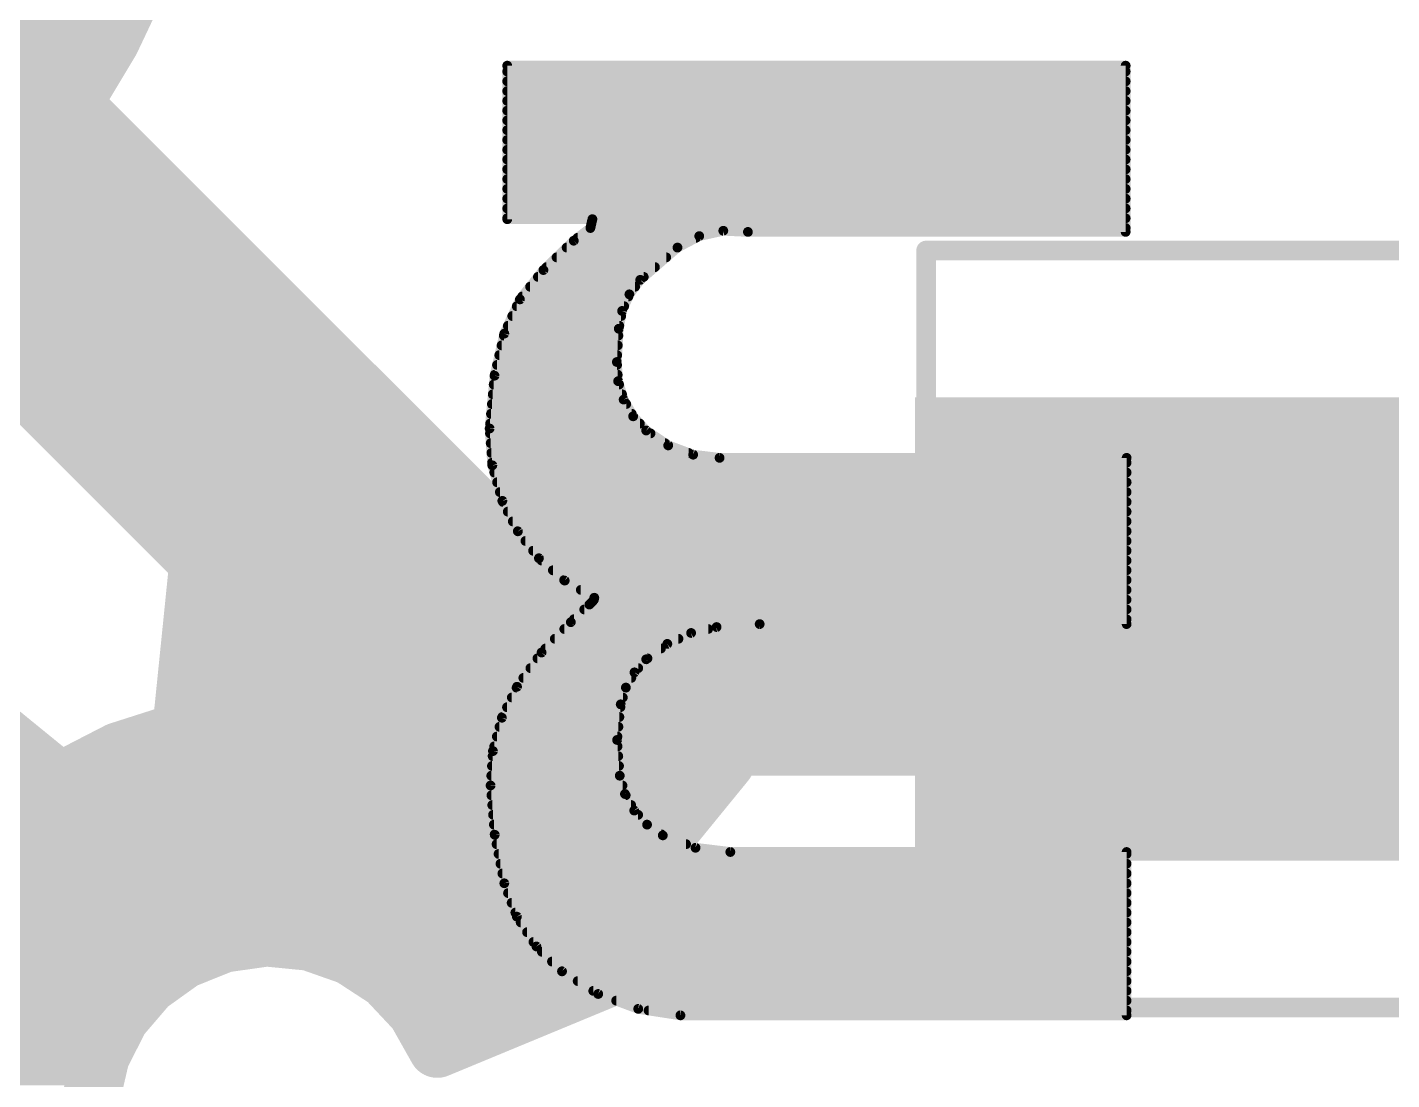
# Model space of a CAD drawing. Extents: x -36 to 72, y -18 to 26.
# Drawn here: x 8.894 to 12.436, y 2.639 to 5.373 of the extents above; entities that cross this region are included whole.
import ezdxf

# ---------------------------------------------------------------- set-up
doc = ezdxf.new("R2010")
doc.units = 0
for name, color, linetype in [('1', 12, 'CONTINUOUS'), ('17', 110, 'CONTINUOUS'), ('21', 41, 'CONTINUOUS'), ('22', 40, 'CONTINUOUS'), ('29', 253, 'CONTINUOUS'), ('30', 253, 'CONTINUOUS'), ('31', 253, 'CONTINUOUS'), ('39', 12, 'CONTINUOUS'), ('51', 53, 'CONTINUOUS')]:
    doc.layers.add(name, color=color, linetype=linetype)

# ---------------------------------------------------------------- blocks, each defined once
blk = doc.blocks.new('ROUNDP')
at = {"const_width": 0.5}
blk.add_lwpolyline([(0, -0.25, 1), (0, 0.25, 1), (0, -0.25)], format="xyb", dxfattribs=at)
blk = doc.blocks.new('RECT')
blk.add_solid([(-0.5, -0.5), (0.5, -0.5), (-0.5, 0.5), (0.5, 0.5)])

msp = doc.modelspace()

# ---------------------------------------------------------------- linework, layer by layer
at = {"layer": '1', "const_width": 0.762}
for points in [[(9.9441, 3.81), (7.62, 6.1341)], [(11.85, 3.81), (9.9441, 3.81)]]:
    msp.add_lwpolyline(points, dxfattribs=at)
at = {"layer": '1', "const_width": 0.381}
for points in [[(9.9441, 4.0005, 1), (9.9441, 3.6195)], [(11.85, 3.6195, 1), (11.85, 4.0005)], [(9.8094, 3.6753, 1), (10.0788, 3.9447)]]:
    msp.add_lwpolyline(points, format="xyb", dxfattribs=at)
at = {"layer": '21', "const_width": 0.15}
for points in [[(9.3422, 4.0288), (9.293, 3.5449)], [(9.7078, 4.0288), (9.3422, 4.0288)], [(9.757, 3.5449), (9.7078, 4.0288)], [(9.3291, 3.9), (9.7209, 3.9)], [(8.9785, 3.4146), (8.6015, 3.722)], [(9.3139, 3.75), (9.7361, 3.75)], [(10.4485, 3.722), (10.0715, 3.4146)], [(10.707, 3.4635), (10.4485, 3.722)], [(9.2986, 3.6), (9.7514, 3.6)], [(10.2989, 3.6), (10.5705, 3.6)], [(9.293, 3.5449), (9.1303, 3.4928)], [(9.9197, 3.4928), (9.757, 3.5449)], [(9.1303, 3.4928), (8.9785, 3.4146)], [(10.0715, 3.4146), (9.9197, 3.4928)], [(8.354, 3.45), (8.9351, 3.45)], [(9.0472, 3.45), (10.0028, 3.45)], [(10.1149, 3.45), (10.696, 3.45)], [(10.3996, 3.0865), (10.707, 3.4635)], [(8.4763, 3.3), (10.5737, 3.3)], [(8.5986, 3.15), (10.4514, 3.15)], [(10.4778, 2.9347), (10.3996, 3.0865)], [(9.4037, 2.9927), (9.5148, 3.0085)], [(9.5148, 3.0085), (9.6265, 2.9975)], [(8.6058, 3), (9.4551, 3)], [(9.2996, 2.9508), (9.4037, 2.9927)], [(9.6016, 3), (10.4442, 3)], [(9.6265, 2.9975), (9.7323, 2.9603)], [(9.2084, 2.8855), (9.2996, 2.9508)], [(9.7323, 2.9603), (9.8263, 2.899)], [(9.9581, 2.7194), (10.4778, 2.9347)], [(9.1354, 2.8003), (9.2084, 2.8855)], [(9.8263, 2.899), (9.903, 2.8172)], [(8.5451, 2.85), (9.178, 2.85)], [(9.8723, 2.85), (10.2733, 2.85)], [(9.0846, 2.7002), (9.1354, 2.8003)], [(9.903, 2.8172), (9.9581, 2.7194)], [(8.0362, 2.7), (9.0846, 2.7)], [(9.0592, 2.591), (9.0846, 2.7002)], [(9.0604, 2.4788), (9.0592, 2.591)]]:
    msp.add_lwpolyline(points, dxfattribs=at)
at = {"layer": '21', "const_width": 0.075}
for points in [[(9.3422, 4.0663, 1), (9.3422, 3.9913)], [(9.3795, 4.025, 1), (9.3049, 4.0326)], [(9.7451, 4.0326, 1), (9.6705, 4.025)], [(9.7078, 3.9913, 1), (9.7078, 4.0663)], [(9.3291, 3.9375, 1), (9.3291, 3.8625)], [(9.7209, 3.8625, 1), (9.7209, 3.9375)], [(9.3139, 3.7875, 1), (9.3139, 3.7125)], [(9.7361, 3.7125, 1), (9.7361, 3.7875)], [(10.475, 3.7485, 1), (10.422, 3.6955)], [(10.4722, 3.6929, 1), (10.4248, 3.7511)], [(9.2986, 3.6375, 1), (9.2986, 3.5625)], [(9.7514, 3.5625, 1), (9.7514, 3.6375)], [(10.2989, 3.6375, 1), (10.2989, 3.5625)], [(10.5705, 3.5625, 1), (10.5705, 3.6375)], [(9.3044, 3.5092, 1), (9.2816, 3.5806)], [(9.7684, 3.5806, 1), (9.7456, 3.5092)], [(9.2557, 3.5487, 1), (9.3303, 3.5411)], [(9.7197, 3.5411, 1), (9.7943, 3.5487)], [(9.1189, 3.5285, 1), (9.1418, 3.4571)], [(9.1475, 3.4595, 1), (9.1132, 3.5262)], [(9.9368, 3.5262, 1), (9.9025, 3.4595)], [(9.9082, 3.4571, 1), (9.9311, 3.5285)], [(8.9351, 3.4125, 1), (8.9351, 3.4875)], [(9.0472, 3.4875, 1), (9.0472, 3.4125)], [(10.0028, 3.4125, 1), (10.0028, 3.4875)], [(10.1149, 3.4875, 1), (10.1149, 3.4125)], [(10.7361, 3.4398, 1), (10.6779, 3.4872)], [(10.6805, 3.437, 1), (10.7335, 3.49)], [(10.696, 3.4125, 1), (10.696, 3.4875)], [(8.9613, 3.4479, 1), (8.9957, 3.3813)], [(8.9548, 3.3855, 1), (9.0022, 3.4437)], [(10.0478, 3.4437, 1), (10.0952, 3.3855)], [(10.0543, 3.3813, 1), (10.0887, 3.4479)], [(10.5737, 3.2625, 1), (10.5737, 3.3375)], [(10.4514, 3.1125, 1), (10.4514, 3.1875)], [(10.4329, 3.1037, 1), (10.3663, 3.0693)], [(10.3705, 3.1102, 1), (10.4287, 3.0628)], [(9.5185, 3.0459, 1), (9.5112, 2.9712)], [(9.5201, 2.9714, 1), (9.5095, 3.0457)], [(9.3984, 3.0298, 1), (9.409, 2.9555)], [(9.4177, 2.9579, 1), (9.3898, 3.0275)], [(9.4551, 2.9625, 1), (9.4551, 3.0375)], [(9.6016, 3.0375, 1), (9.6016, 2.9625)], [(9.6389, 3.0329, 1), (9.614, 2.9622)], [(9.6228, 2.9602, 1), (9.6302, 3.0349)], [(10.4442, 2.9625, 1), (10.4442, 3.0375)], [(9.2856, 2.9856, 1), (9.3136, 2.9161)], [(9.3215, 2.9204, 1), (9.2778, 2.9813)], [(9.7528, 2.9918, 1), (9.7119, 2.9289)], [(9.7199, 2.925, 1), (9.7448, 2.9957)], [(10.4445, 2.9175, 1), (10.5111, 2.9519)], [(10.4922, 2.9001, 1), (10.4634, 2.9693)], [(9.1866, 2.916, 1), (9.2303, 2.855)], [(9.2369, 2.8611, 1), (9.18, 2.9099)], [(9.8537, 2.9247, 1), (9.799, 2.8734)], [(9.8058, 2.8676, 1), (9.8468, 2.9305)], [(9.178, 2.8125, 1), (9.178, 2.8875)], [(9.8723, 2.8875, 1), (9.8723, 2.8125)], [(10.2733, 2.8125, 1), (10.2733, 2.8875)], [(9.1688, 2.7834, 1), (9.1019, 2.8173)], [(9.9357, 2.8356, 1), (9.8704, 2.7988)], [(9.8757, 2.7915, 1), (9.9304, 2.8428)], [(9.1069, 2.8247, 1), (9.1638, 2.7759)], [(9.1212, 2.6917, 1), (9.0481, 2.7088)], [(9.0846, 2.6625, 1), (9.0846, 2.7375)], [(9.9437, 2.754, 1), (9.9725, 2.6848)], [(9.9254, 2.701, 1), (9.9908, 2.7378)], [(9.0512, 2.7172, 1), (9.1181, 2.6833)], [(9.0967, 2.5914, 1), (9.0217, 2.5906)]]:
    msp.add_lwpolyline(points, format="xyb", dxfattribs=at)
at = {"layer": '22', "const_width": 0.0254}
for points in [[(11.745, 5.273), (10.1397, 5.273)], [(10.1397, 5.273), (10.1397, 4.8743)], [(11.745, 4.8412), (11.745, 5.273)], [(10.1397, 5.2578), (11.745, 5.2578)], [(10.1397, 5.2324), (11.745, 5.2324)], [(10.1397, 5.207), (11.745, 5.207)], [(10.1397, 5.1816), (11.745, 5.1816)], [(10.1397, 5.1562), (11.745, 5.1562)], [(10.1397, 5.1308), (11.745, 5.1308)], [(10.1397, 5.1054), (11.745, 5.1054)], [(10.1397, 5.08), (11.745, 5.08)], [(10.1397, 5.0546), (11.745, 5.0546)], [(10.1397, 5.0292), (11.745, 5.0292)], [(10.1397, 5.0038), (11.745, 5.0038)], [(10.1397, 4.9784), (11.745, 4.9784)], [(10.1397, 4.953), (11.745, 4.953)], [(10.1397, 4.9276), (11.745, 4.9276)], [(10.1397, 4.9022), (11.745, 4.9022)], [(10.1397, 4.8768), (11.745, 4.8768)], [(10.1397, 4.8743), (10.3607, 4.8743)], [(10.3556, 4.8514), (10.3124, 4.8184)], [(10.3607, 4.8743), (10.3556, 4.8514)], [(10.3556, 4.8514), (11.745, 4.8514)], [(10.6382, 4.8304), (10.7006, 4.8443)], [(10.7006, 4.8443), (10.7645, 4.8412)], [(10.7645, 4.8412), (11.745, 4.8412)], [(10.3124, 4.8184), (10.2337, 4.7422)], [(10.3224, 4.826), (10.6298, 4.826)], [(10.5816, 4.8006), (10.6382, 4.8304)], [(10.2678, 4.7752), (10.5524, 4.7752)], [(10.294, 4.8006), (10.5816, 4.8006)], [(10.4851, 4.7168), (10.5816, 4.8006)], [(10.2337, 4.7422), (10.1725, 4.666)], [(10.2416, 4.7498), (10.5231, 4.7498)], [(10.199, 4.699), (10.4717, 4.699)], [(10.2194, 4.7244), (10.4939, 4.7244)], [(10.4568, 4.6792), (10.4851, 4.7168)], [(10.1725, 4.666), (10.1321, 4.5771)], [(10.1786, 4.6736), (10.4544, 4.6736)], [(10.4379, 4.6361), (10.4568, 4.6792)], [(10.1644, 4.6482), (10.4432, 4.6482)], [(10.4292, 4.5898), (10.4379, 4.6361)], [(10.1413, 4.5974), (10.4306, 4.5974)], [(10.1529, 4.6228), (10.4354, 4.6228)], [(10.1321, 4.5771), (10.1067, 4.4679)], [(10.1309, 4.572), (10.4282, 4.572)], [(10.4242, 4.5034), (10.4292, 4.5898)], [(10.1191, 4.5212), (10.4252, 4.5212)], [(10.125, 4.5466), (10.4267, 4.5466)], [(10.1132, 4.4958), (10.4247, 4.4958)], [(10.4275, 4.4536), (10.4242, 4.5034)], [(10.1067, 4.4679), (10.094, 4.3307)], [(10.1073, 4.4704), (10.4264, 4.4704)], [(10.4419, 4.4057), (10.4275, 4.4536)], [(10.1022, 4.4196), (10.4377, 4.4196)], [(10.1046, 4.445), (10.4301, 4.445)], [(10.0999, 4.3942), (10.4485, 4.3942)], [(10.4666, 4.3624), (10.4419, 4.4057)], [(10.0975, 4.3688), (10.4629, 4.3688)], [(10.5004, 4.3256), (10.4666, 4.3624)], [(10.094, 4.3307), (10.1009, 4.235)], [(10.0949, 4.318), (10.5116, 4.318)], [(10.0952, 4.3434), (10.484, 4.3434)], [(10.5576, 4.2869), (10.5004, 4.3256)], [(10.0968, 4.2926), (10.5491, 4.2926)], [(10.6223, 4.2627), (10.5576, 4.2869)], [(10.0986, 4.2672), (10.6103, 4.2672)], [(10.1004, 4.2418), (11.7475, 4.2418)], [(10.6909, 4.2545), (10.6223, 4.2627)], [(11.7475, 4.2545), (10.6909, 4.2545)], [(11.7475, 3.8227), (11.7475, 4.2545)], [(10.1009, 4.235), (10.127, 4.1427)], [(10.1062, 4.2164), (11.7475, 4.2164)], [(10.1134, 4.191), (11.7475, 4.191)], [(10.1205, 4.1656), (11.7475, 4.1656)], [(10.127, 4.1427), (10.1673, 4.0637)], [(10.1283, 4.1402), (11.7475, 4.1402)], [(10.1412, 4.1148), (11.7475, 4.1148)], [(10.1542, 4.0894), (11.7475, 4.0894)], [(10.1672, 4.064), (11.7475, 4.064)], [(10.1673, 4.0637), (10.222, 3.9939)], [(10.187, 4.0386), (11.7475, 4.0386)], [(10.2068, 4.0132), (11.7475, 4.0132)], [(10.222, 3.9939), (10.2889, 3.9357)], [(10.2289, 3.9878), (11.7475, 3.9878)], [(10.2582, 3.9624), (11.7475, 3.9624)], [(10.2874, 3.937), (11.7475, 3.937)], [(10.2889, 3.9357), (10.3657, 3.8913)], [(10.3306, 3.9116), (11.7475, 3.9116)], [(10.3648, 3.8866), (10.3621, 3.8826)], [(10.3645, 3.8862), (11.7475, 3.8862)], [(10.3657, 3.8913), (10.3648, 3.8866)], [(10.353, 3.8735), (10.3048, 3.8278)], [(10.3396, 3.8608), (11.7475, 3.8608)], [(10.3621, 3.8826), (10.353, 3.8735)], [(10.3048, 3.8278), (10.2289, 3.749)], [(10.3128, 3.8354), (11.7475, 3.8354)], [(10.617, 3.7997), (10.6832, 3.8151)], [(10.6832, 3.8151), (10.795, 3.8227)], [(10.795, 3.8227), (11.7475, 3.8227)], [(10.2632, 3.7846), (10.5842, 3.7846)], [(10.2877, 3.81), (10.6613, 3.81)], [(10.5553, 3.7714), (10.617, 3.7997)], [(10.2289, 3.749), (10.1651, 3.6601)], [(10.2387, 3.7592), (10.5386, 3.7592)], [(10.5004, 3.7313), (10.5553, 3.7714)], [(10.1998, 3.7084), (10.4798, 3.7084)], [(10.218, 3.7338), (10.5038, 3.7338)], [(10.47, 3.6975), (10.5004, 3.7313)], [(10.1815, 3.683), (10.4618, 3.683)], [(10.4476, 3.6579), (10.47, 3.6975)], [(10.1651, 3.6601), (10.1258, 3.5796)], [(10.1639, 3.6576), (10.4475, 3.6576)], [(10.4343, 3.6144), (10.4476, 3.6579)], [(10.1391, 3.6068), (10.4335, 3.6068)], [(10.1515, 3.6322), (10.4398, 3.6322)], [(10.4248, 3.5218), (10.4343, 3.6144)], [(10.1258, 3.5796), (10.1026, 3.493)], [(10.1267, 3.5814), (10.4309, 3.5814)], [(10.1127, 3.5306), (10.4257, 3.5306)], [(10.1195, 3.556), (10.4283, 3.556)], [(10.1059, 3.5052), (10.4261, 3.5052)], [(10.4318, 3.429), (10.4248, 3.5218)], [(10.1026, 3.493), (10.0965, 3.4036)], [(10.1017, 3.4798), (10.428, 3.4798)], [(10.0982, 3.429), (10.4318, 3.429)], [(10.1, 3.4544), (10.4299, 3.4544)], [(10.4453, 3.3815), (10.4318, 3.429)], [(10.0965, 3.4036), (10.1072, 3.2756)], [(10.0965, 3.4036), (10.439, 3.4036)], [(10.0986, 3.3782), (10.4472, 3.3782)], [(10.1008, 3.3528), (10.4614, 3.3528)], [(10.4694, 3.3384), (10.4453, 3.3815)], [(10.1029, 3.3274), (10.4795, 3.3274)], [(10.5027, 3.3019), (10.4694, 3.3384)], [(10.105, 3.302), (10.5027, 3.302)], [(10.5435, 3.2741), (10.5027, 3.3019)], [(10.1071, 3.2766), (10.5398, 3.2766)], [(10.1072, 3.2756), (10.1321, 3.1496)], [(10.112, 3.2512), (10.6039, 3.2512)], [(10.6285, 3.2419), (10.5435, 3.2741)], [(10.1171, 3.2258), (11.7475, 3.2258)], [(10.7188, 3.2309), (10.6285, 3.2419)], [(11.7475, 3.2309), (10.7188, 3.2309)], [(11.7475, 2.8067), (11.7475, 3.2309)], [(10.1221, 3.2004), (11.7475, 3.2004)], [(10.1271, 3.175), (11.7475, 3.175)], [(10.1321, 3.1496), (10.1648, 3.063)], [(10.1321, 3.1496), (11.7475, 3.1496)], [(10.1417, 3.1242), (11.7475, 3.1242)], [(10.1512, 3.0988), (11.7475, 3.0988)], [(10.1608, 3.0734), (11.7475, 3.0734)], [(10.1648, 3.063), (10.2155, 2.9855)], [(10.1746, 3.048), (11.7475, 3.048)], [(10.1912, 3.0226), (11.7475, 3.0226)], [(10.2078, 2.9972), (11.7475, 2.9972)], [(10.2155, 2.9855), (10.2819, 2.921)], [(10.2296, 2.9718), (11.7475, 2.9718)], [(10.2558, 2.9464), (11.7475, 2.9464)], [(10.2819, 2.921), (10.3758, 2.8622)], [(10.2819, 2.921), (11.7475, 2.921)], [(10.3225, 2.8956), (11.7475, 2.8956)], [(10.363, 2.8702), (11.7475, 2.8702)], [(10.3758, 2.8622), (10.4797, 2.8235)], [(10.4225, 2.8448), (11.7475, 2.8448)], [(10.4797, 2.8235), (10.5893, 2.8067)], [(10.5066, 2.8194), (11.7475, 2.8194)], [(10.5893, 2.8067), (11.7475, 2.8067)]]:
    msp.add_lwpolyline(points, dxfattribs=at)
at = {"layer": '22', "const_width": 0.0127}
for points in [[(10.1397, 5.2794, 1), (10.1397, 5.2667)], [(10.1461, 5.273, 1), (10.1334, 5.273)], [(11.7514, 5.273, 1), (11.7387, 5.273)], [(11.745, 5.2667, 1), (11.745, 5.2794)], [(10.1397, 5.2388, 1), (10.1397, 5.226)], [(10.1397, 5.2642, 1), (10.1397, 5.2515)], [(11.745, 5.2515, 1), (11.745, 5.2642)], [(11.745, 5.226, 1), (11.745, 5.2388)], [(10.1397, 5.2134, 1), (10.1397, 5.2006)], [(11.745, 5.2006, 1), (11.745, 5.2134)], [(10.1397, 5.188, 1), (10.1397, 5.1753)], [(11.745, 5.1753, 1), (11.745, 5.188)], [(10.1397, 5.1626, 1), (10.1397, 5.1498)], [(10.1397, 5.1372, 1), (10.1397, 5.1244)], [(11.745, 5.1498, 1), (11.745, 5.1626)], [(11.745, 5.1244, 1), (11.745, 5.1372)], [(10.1397, 5.1118, 1), (10.1397, 5.0991)], [(11.745, 5.0991, 1), (11.745, 5.1118)], [(10.1397, 5.0864, 1), (10.1397, 5.0736)], [(10.1397, 5.061, 1), (10.1397, 5.0483)], [(11.745, 5.0736, 1), (11.745, 5.0864)], [(11.745, 5.0483, 1), (11.745, 5.061)], [(10.1397, 5.0356, 1), (10.1397, 5.0229)], [(11.745, 5.0229, 1), (11.745, 5.0356)], [(10.1397, 5.0102, 1), (10.1397, 4.9974)], [(11.745, 4.9974, 1), (11.745, 5.0102)], [(10.1397, 4.9848, 1), (10.1397, 4.9721)], [(10.1397, 4.9594, 1), (10.1397, 4.9466)], [(11.745, 4.9721, 1), (11.745, 4.9848)], [(11.745, 4.9466, 1), (11.745, 4.9594)], [(10.1397, 4.934, 1), (10.1397, 4.9212)], [(11.745, 4.9212, 1), (11.745, 4.934)], [(10.1397, 4.8832, 1), (10.1397, 4.8704)], [(10.1397, 4.9086, 1), (10.1397, 4.8959)], [(11.745, 4.8959, 1), (11.745, 4.9086)], [(11.745, 4.8704, 1), (11.745, 4.8832)], [(10.1397, 4.8807, 1), (10.1397, 4.8679)], [(10.1334, 4.8743, 1), (10.1461, 4.8743)], [(10.3556, 4.8578, 1), (10.3556, 4.845)], [(10.3494, 4.8528, 1), (10.3618, 4.85)], [(10.3595, 4.8464, 1), (10.3517, 4.8564)], [(10.3669, 4.8729, 1), (10.3545, 4.8757)], [(10.3607, 4.8679, 1), (10.3607, 4.8807)], [(10.7009, 4.8506, 1), (10.7003, 4.8379)], [(10.702, 4.8381, 1), (10.6992, 4.8505)], [(10.7645, 4.8476, 1), (10.7645, 4.8349)], [(10.7642, 4.8349, 1), (10.7648, 4.8475)], [(11.745, 4.845, 1), (11.745, 4.8578)], [(11.745, 4.8349, 1), (11.745, 4.8476)], [(10.3085, 4.8234, 1), (10.3163, 4.8134)], [(10.3168, 4.8138, 1), (10.308, 4.823)], [(10.3224, 4.8324, 1), (10.3224, 4.8197)], [(10.6298, 4.8197, 1), (10.6298, 4.8324)], [(10.6368, 4.8366, 1), (10.6396, 4.8242)], [(10.6411, 4.8248, 1), (10.6352, 4.836)], [(11.7387, 4.8412, 1), (11.7514, 4.8412)], [(10.2678, 4.7816, 1), (10.2678, 4.7688)], [(10.294, 4.807, 1), (10.294, 4.7942)], [(10.5524, 4.7688, 1), (10.5524, 4.7816)], [(10.5786, 4.8062, 1), (10.5846, 4.795)], [(10.5858, 4.7958, 1), (10.5774, 4.8054)], [(10.5816, 4.7942, 1), (10.5816, 4.807)], [(10.2293, 4.7468, 1), (10.2381, 4.7376)], [(10.2387, 4.7382, 1), (10.2287, 4.7462)], [(10.2416, 4.7562, 1), (10.2416, 4.7435)], [(10.5231, 4.7435, 1), (10.5231, 4.7562)], [(10.199, 4.7054, 1), (10.199, 4.6926)], [(10.2194, 4.7308, 1), (10.2194, 4.718)], [(10.4717, 4.6926, 1), (10.4717, 4.7054)], [(10.4809, 4.7216, 1), (10.4893, 4.712)], [(10.4902, 4.713, 1), (10.48, 4.7206)], [(10.4939, 4.718, 1), (10.4939, 4.7308)], [(10.1676, 4.67, 1), (10.1775, 4.6621)], [(10.1783, 4.6634, 1), (10.1668, 4.6687)], [(10.1786, 4.68, 1), (10.1786, 4.6673)], [(10.4517, 4.683, 1), (10.4619, 4.6753)], [(10.4626, 4.6766, 1), (10.451, 4.6817)], [(10.4544, 4.6673, 1), (10.4544, 4.68)], [(10.1644, 4.6546, 1), (10.1644, 4.6418)], [(10.432, 4.6386, 1), (10.4437, 4.6335)], [(10.4441, 4.6349, 1), (10.4316, 4.6372)], [(10.4432, 4.6418, 1), (10.4432, 4.6546)], [(10.1413, 4.6038, 1), (10.1413, 4.5911)], [(10.1529, 4.6292, 1), (10.1529, 4.6164)], [(10.4306, 4.5911, 1), (10.4306, 4.6038)], [(10.4354, 4.6164, 1), (10.4354, 4.6292)], [(10.1309, 4.5784, 1), (10.1309, 4.5656)], [(10.1263, 4.5797, 1), (10.1379, 4.5745)], [(10.1383, 4.5757, 1), (10.1259, 4.5785)], [(10.423, 4.591, 1), (10.4354, 4.5886)], [(10.4355, 4.5894, 1), (10.4229, 4.5902)], [(10.4282, 4.5656, 1), (10.4282, 4.5784)], [(10.1191, 4.5276, 1), (10.1191, 4.5149)], [(10.125, 4.553, 1), (10.125, 4.5403)], [(10.4252, 4.5149, 1), (10.4252, 4.5276)], [(10.4267, 4.5403, 1), (10.4267, 4.553)], [(10.1132, 4.5022, 1), (10.1132, 4.4894)], [(10.4305, 4.5038, 1), (10.4179, 4.503)], [(10.4179, 4.5038, 1), (10.4305, 4.503)], [(10.4247, 4.4894, 1), (10.4247, 4.5022)], [(10.1005, 4.4693, 1), (10.1129, 4.4665)], [(10.113, 4.4673, 1), (10.1004, 4.4685)], [(10.1073, 4.4768, 1), (10.1073, 4.4641)], [(10.4336, 4.4554, 1), (10.4214, 4.4517)], [(10.4264, 4.4641, 1), (10.4264, 4.4768)], [(10.1022, 4.426, 1), (10.1022, 4.4132)], [(10.1046, 4.4514, 1), (10.1046, 4.4386)], [(10.4212, 4.4532, 1), (10.4338, 4.454)], [(10.4301, 4.4386, 1), (10.4301, 4.4514)], [(10.4377, 4.4132, 1), (10.4377, 4.426)], [(10.0999, 4.4006, 1), (10.0999, 4.3879)], [(10.4474, 4.4089, 1), (10.4364, 4.4026)], [(10.4358, 4.4039, 1), (10.448, 4.4076)], [(10.4485, 4.3879, 1), (10.4485, 4.4006)], [(10.0975, 4.3752, 1), (10.0975, 4.3624)], [(10.4713, 4.3667, 1), (10.4619, 4.3581)], [(10.4611, 4.3592, 1), (10.4721, 4.3655)], [(10.4629, 4.3624, 1), (10.4629, 4.3752)], [(10.1003, 4.3312, 1), (10.0877, 4.3302)], [(10.0877, 4.3313, 1), (10.1003, 4.3301)], [(10.0949, 4.3244, 1), (10.0949, 4.3117)], [(10.0952, 4.3498, 1), (10.0952, 4.337)], [(10.484, 4.337, 1), (10.484, 4.3498)], [(10.504, 4.3309, 1), (10.4968, 4.3203)], [(10.4957, 4.3213, 1), (10.5051, 4.3299)], [(10.5116, 4.3117, 1), (10.5116, 4.3244)], [(10.0968, 4.299, 1), (10.0968, 4.2862)], [(10.5491, 4.2862, 1), (10.5491, 4.299)], [(10.5598, 4.2928, 1), (10.5554, 4.2809)], [(10.554, 4.2816, 1), (10.5612, 4.2921)], [(10.0986, 4.2736, 1), (10.0986, 4.2608)], [(10.1004, 4.2482, 1), (10.1004, 4.2355)], [(10.6103, 4.2608, 1), (10.6103, 4.2736)], [(10.6231, 4.269, 1), (10.6216, 4.2564)], [(10.6201, 4.2568, 1), (10.6245, 4.2687)], [(10.6909, 4.2609, 1), (10.6909, 4.2481)], [(10.6901, 4.2482, 1), (10.6917, 4.2608)], [(11.7538, 4.2545, 1), (11.7412, 4.2545)], [(11.7475, 4.2481, 1), (11.7475, 4.2609)], [(11.7475, 4.2355, 1), (11.7475, 4.2482)], [(10.1071, 4.2367, 1), (10.0948, 4.2333)], [(10.0946, 4.2346, 1), (10.1073, 4.2355)], [(10.1062, 4.2228, 1), (10.1062, 4.21)], [(11.7475, 4.21, 1), (11.7475, 4.2228)], [(10.1134, 4.1974, 1), (10.1134, 4.1846)], [(11.7475, 4.1846, 1), (11.7475, 4.1974)], [(10.1205, 4.172, 1), (10.1205, 4.1593)], [(10.1327, 4.1456, 1), (10.1213, 4.1398)], [(10.1209, 4.141, 1), (10.1331, 4.1444)], [(10.1283, 4.1466, 1), (10.1283, 4.1338)], [(11.7475, 4.1593, 1), (11.7475, 4.172)], [(11.7475, 4.1338, 1), (11.7475, 4.1466)], [(10.1412, 4.1212, 1), (10.1412, 4.1084)], [(11.7475, 4.1084, 1), (11.7475, 4.1212)], [(10.1542, 4.0958, 1), (10.1542, 4.0831)], [(10.1672, 4.0704, 1), (10.1672, 4.0576)], [(10.1723, 4.0676, 1), (10.1623, 4.0598)], [(11.7475, 4.0831, 1), (11.7475, 4.0958)], [(11.7475, 4.0576, 1), (11.7475, 4.0704)], [(10.1617, 4.0608, 1), (10.173, 4.0666)], [(10.187, 4.045, 1), (10.187, 4.0323)], [(11.7475, 4.0323, 1), (11.7475, 4.045)], [(10.2068, 4.0196, 1), (10.2068, 4.0069)], [(10.2261, 3.9986, 1), (10.2178, 3.9891)], [(10.217, 3.9899, 1), (10.227, 3.9978)], [(11.7475, 4.0069, 1), (11.7475, 4.0196)], [(10.2289, 3.9941, 1), (10.2289, 3.9815)], [(10.2582, 3.9688, 1), (10.2582, 3.9561)], [(11.7475, 3.9815, 1), (11.7475, 3.9941)], [(11.7475, 3.9561, 1), (11.7475, 3.9688)], [(10.2874, 3.9434, 1), (10.2874, 3.9307)], [(10.2921, 3.9412, 1), (10.2857, 3.9302)], [(10.2847, 3.9309, 1), (10.2931, 3.9405)], [(11.7475, 3.9307, 1), (11.7475, 3.9434)], [(10.3306, 3.9179, 1), (10.3306, 3.9053)], [(10.3645, 3.8925, 1), (10.3645, 3.8799)], [(10.3719, 3.8901, 1), (10.3595, 3.8925)], [(10.37, 3.883, 1), (10.3595, 3.8901)], [(10.3625, 3.8858, 1), (10.3689, 3.8968)], [(11.7475, 3.9053, 1), (11.7475, 3.9179)], [(11.7475, 3.8799, 1), (11.7475, 3.8925)], [(10.3396, 3.8672, 1), (10.3396, 3.8545)], [(10.3485, 3.878, 1), (10.3575, 3.869)], [(10.3574, 3.8689, 1), (10.3486, 3.8781)], [(10.3568, 3.8861, 1), (10.3674, 3.8791)], [(10.3666, 3.8781, 1), (10.3576, 3.8871)], [(10.3585, 3.8878, 1), (10.371, 3.8854)], [(11.7475, 3.8545, 1), (11.7475, 3.8672)], [(10.3004, 3.8324, 1), (10.3092, 3.8232)], [(10.3094, 3.8234, 1), (10.3002, 3.8322)], [(10.3128, 3.8418, 1), (10.3128, 3.8291)], [(10.6828, 3.8214, 1), (10.6836, 3.8088)], [(10.6846, 3.8089, 1), (10.6818, 3.8213)], [(10.795, 3.8291, 1), (10.795, 3.8164)], [(10.7954, 3.8164, 1), (10.7946, 3.829)], [(11.7412, 3.8227, 1), (11.7538, 3.8227)], [(11.7475, 3.8291, 1), (11.7475, 3.8418)], [(11.7475, 3.8164, 1), (11.7475, 3.8291)], [(10.2632, 3.791, 1), (10.2632, 3.7783)], [(10.2877, 3.8163, 1), (10.2877, 3.8037)], [(10.5842, 3.7783, 1), (10.5842, 3.791)], [(10.6156, 3.8059, 1), (10.6185, 3.7935)], [(10.6197, 3.7939, 1), (10.6144, 3.8054)], [(10.6613, 3.8037, 1), (10.6613, 3.8163)], [(10.2243, 3.7534, 1), (10.2335, 3.7446)], [(10.2341, 3.7453, 1), (10.2237, 3.7527)], [(10.2387, 3.7656, 1), (10.2387, 3.7529)], [(10.5386, 3.7529, 1), (10.5386, 3.7656)], [(10.5526, 3.7771, 1), (10.5579, 3.7656)], [(10.559, 3.7662, 1), (10.5515, 3.7765)], [(10.1998, 3.7147, 1), (10.1998, 3.7021)], [(10.218, 3.7401, 1), (10.218, 3.7275)], [(10.4798, 3.7021, 1), (10.4798, 3.7147)], [(10.4967, 3.7364, 1), (10.5041, 3.7262)], [(10.5051, 3.7271, 1), (10.4957, 3.7355)], [(10.5038, 3.7275, 1), (10.5038, 3.7401)], [(10.1815, 3.6894, 1), (10.1815, 3.6767)], [(10.4618, 3.6767, 1), (10.4618, 3.6894)], [(10.4653, 3.7017, 1), (10.4747, 3.6932)], [(10.4755, 3.6943, 1), (10.4645, 3.7006)], [(10.1639, 3.6639, 1), (10.1639, 3.6513)], [(10.1599, 3.6638, 1), (10.1703, 3.6564)], [(10.1708, 3.6573, 1), (10.1594, 3.6629)], [(10.4421, 3.661, 1), (10.4532, 3.6548)], [(10.4537, 3.656, 1), (10.4416, 3.6597)], [(10.4475, 3.6513, 1), (10.4475, 3.6639)], [(10.1391, 3.6132, 1), (10.1391, 3.6005)], [(10.1515, 3.6385, 1), (10.1515, 3.6259)], [(10.4282, 3.6163, 1), (10.4404, 3.6125)], [(10.4406, 3.6138, 1), (10.428, 3.615)], [(10.4335, 3.6005, 1), (10.4335, 3.6132)], [(10.4398, 3.6259, 1), (10.4398, 3.6385)], [(10.1201, 3.5824, 1), (10.1315, 3.5768)], [(10.1319, 3.5779, 1), (10.1197, 3.5812)], [(10.1267, 3.5878, 1), (10.1267, 3.5751)], [(10.4309, 3.5751, 1), (10.4309, 3.5878)], [(10.1127, 3.537, 1), (10.1127, 3.5243)], [(10.1195, 3.5623, 1), (10.1195, 3.5497)], [(10.4257, 3.5243, 1), (10.4257, 3.537)], [(10.4283, 3.5497, 1), (10.4283, 3.5623)], [(10.1059, 3.5116, 1), (10.1059, 3.4989)], [(10.4312, 3.5223, 1), (10.4185, 3.5213)], [(10.4185, 3.5225, 1), (10.4312, 3.5212)], [(10.4261, 3.4989, 1), (10.4261, 3.5116)], [(10.1017, 3.4861, 1), (10.1017, 3.4735)], [(10.109, 3.4926, 1), (10.0963, 3.4934)], [(10.0965, 3.4946, 1), (10.1088, 3.4914)], [(10.428, 3.4735, 1), (10.428, 3.4861)], [(10.0982, 3.4354, 1), (10.0982, 3.4227)], [(10.1, 3.4607, 1), (10.1, 3.4481)], [(10.4379, 3.4307, 1), (10.4257, 3.4273)], [(10.4255, 3.4285, 1), (10.4381, 3.4295)], [(10.4299, 3.4481, 1), (10.4299, 3.4607)], [(10.4318, 3.4227, 1), (10.4318, 3.4354)], [(10.1028, 3.4041, 1), (10.0902, 3.4031)], [(10.0902, 3.404, 1), (10.1028, 3.4032)], [(10.0965, 3.4099, 1), (10.0965, 3.3973)], [(10.439, 3.3973, 1), (10.439, 3.4099)], [(10.0986, 3.3845, 1), (10.0986, 3.3719)], [(10.1008, 3.3592, 1), (10.1008, 3.3465)], [(10.4509, 3.3846, 1), (10.4398, 3.3784)], [(10.4392, 3.3798, 1), (10.4515, 3.3833)], [(10.4472, 3.3719, 1), (10.4472, 3.3845)], [(10.4614, 3.3465, 1), (10.4614, 3.3592)], [(10.1029, 3.3338, 1), (10.1029, 3.3211)], [(10.4741, 3.3427, 1), (10.4647, 3.3341)], [(10.4639, 3.3353, 1), (10.475, 3.3415)], [(10.4795, 3.3211, 1), (10.4795, 3.3338)], [(10.105, 3.3083, 1), (10.105, 3.2957)], [(10.5063, 3.3072, 1), (10.4991, 3.2967)], [(10.498, 3.2977, 1), (10.5074, 3.3062)], [(10.5027, 3.2957, 1), (10.5027, 3.3083)], [(10.1071, 3.283, 1), (10.1071, 3.2703)], [(10.1134, 3.2768, 1), (10.101, 3.2744)], [(10.1009, 3.2751, 1), (10.1135, 3.2761)], [(10.112, 3.2576, 1), (10.112, 3.2449)], [(10.5458, 3.28, 1), (10.5412, 3.2682)], [(10.5398, 3.2703, 1), (10.5398, 3.283)], [(10.5399, 3.2689, 1), (10.5471, 3.2793)], [(10.6039, 3.2449, 1), (10.6039, 3.2576)], [(10.1171, 3.2321, 1), (10.1171, 3.2195)], [(10.6293, 3.2482, 1), (10.6278, 3.2355)], [(10.6263, 3.2359, 1), (10.6308, 3.2478)], [(10.7188, 3.2372, 1), (10.7188, 3.2246)], [(10.718, 3.2246, 1), (10.7196, 3.2372)], [(11.7538, 3.2309, 1), (11.7412, 3.2309)], [(11.7475, 3.2246, 1), (11.7475, 3.2372)], [(11.7475, 3.2195, 1), (11.7475, 3.2321)], [(10.1221, 3.2067, 1), (10.1221, 3.1941)], [(10.1271, 3.1814, 1), (10.1271, 3.1687)], [(11.7475, 3.1941, 1), (11.7475, 3.2067)], [(11.7475, 3.1687, 1), (11.7475, 3.1814)], [(10.138, 3.1518, 1), (10.1262, 3.1474)], [(10.1321, 3.1559, 1), (10.1321, 3.1433)], [(10.1259, 3.1484, 1), (10.1383, 3.1508)], [(11.7475, 3.1433, 1), (11.7475, 3.1559)], [(10.1417, 3.1305, 1), (10.1417, 3.1179)], [(11.7475, 3.1179, 1), (11.7475, 3.1305)], [(10.1512, 3.1052, 1), (10.1512, 3.0925)], [(10.1608, 3.0798, 1), (10.1608, 3.0671)], [(11.7475, 3.0925, 1), (11.7475, 3.1052)], [(11.7475, 3.0671, 1), (11.7475, 3.0798)], [(10.1701, 3.0664, 1), (10.1594, 3.0595)], [(10.1588, 3.0607, 1), (10.1707, 3.0652)], [(10.1746, 3.0543, 1), (10.1746, 3.0417)], [(11.7475, 3.0417, 1), (11.7475, 3.0543)], [(10.1912, 3.029, 1), (10.1912, 3.0163)], [(11.7475, 3.0163, 1), (11.7475, 3.029)], [(10.2078, 3.0036, 1), (10.2078, 2.9909)], [(10.2199, 2.9901, 1), (10.2111, 2.981)], [(10.2102, 2.982, 1), (10.2208, 2.989)], [(10.2296, 2.9781, 1), (10.2296, 2.9655)], [(11.7475, 2.9909, 1), (11.7475, 3.0036)], [(11.7475, 2.9655, 1), (11.7475, 2.9781)], [(10.2558, 2.9527, 1), (10.2558, 2.9401)], [(11.7475, 2.9401, 1), (11.7475, 2.9527)], [(10.2819, 2.9274, 1), (10.2819, 2.9147)], [(10.2853, 2.9264, 1), (10.2785, 2.9156)], [(10.2775, 2.9164, 1), (10.2863, 2.9256)], [(10.3225, 2.9019, 1), (10.3225, 2.8893)], [(11.7475, 2.9147, 1), (11.7475, 2.9274)], [(11.7475, 2.8893, 1), (11.7475, 2.9019)], [(10.363, 2.8765, 1), (10.363, 2.8639)], [(10.3781, 2.8681, 1), (10.3736, 2.8562)], [(10.3725, 2.8568, 1), (10.3792, 2.8675)], [(11.7475, 2.8639, 1), (11.7475, 2.8765)], [(10.4225, 2.8512, 1), (10.4225, 2.8385)], [(10.4807, 2.8298, 1), (10.4788, 2.8173)], [(10.4775, 2.8176, 1), (10.482, 2.8295)], [(11.7475, 2.8385, 1), (11.7475, 2.8512)], [(10.5066, 2.8258, 1), (10.5066, 2.8131)], [(10.5893, 2.8131, 1), (10.5893, 2.8004)], [(10.5883, 2.8004, 1), (10.5903, 2.813)], [(11.7412, 2.8067, 1), (11.7538, 2.8067)], [(11.7475, 2.8131, 1), (11.7475, 2.8258)], [(11.7475, 2.8004, 1), (11.7475, 2.8131)]]:
    msp.add_lwpolyline(points, format="xyb", dxfattribs=at)
at = {"layer": '39', "const_width": 0.0508}
for points in [[(11.227, 2.827), (11.227, 4.793)], [(11.227, 4.793), (14.173, 4.793)], [(14.173, 2.827), (11.227, 2.827)]]:
    msp.add_lwpolyline(points, dxfattribs=at)
at = {"layer": '39', "const_width": 0.0254}
for points in [[(11.2397, 4.793, 1), (11.2143, 4.793)], [(11.227, 4.8057, 1), (11.227, 4.7803)], [(11.227, 2.8397, 1), (11.227, 2.8143)], [(11.2143, 2.827, 1), (11.2397, 2.827)]]:
    msp.add_lwpolyline(points, format="xyb", dxfattribs=at)
at = {"layer": '51', "const_width": 0.1016}
for points in [[(13.056, 4.229), (12.344, 4.229)], [(13.056, 3.378), (12.344, 3.378)]]:
    msp.add_lwpolyline(points, dxfattribs=at)
at = {"layer": '51', "const_width": 0.0508}
for points in [[(12.344, 4.2544, 1), (12.344, 4.2036)], [(12.344, 3.4034, 1), (12.344, 3.3526)]]:
    msp.add_lwpolyline(points, format="xyb", dxfattribs=at)

# ---------------------------------------------------------------- block references
at = {"layer": '1', "xscale": 1.1, "rotation": 180}
msp.add_blockref('RECT', (11.85, 3.81), dxfattribs=at)
at = {"layer": '17', "xscale": 3.3274, "yscale": 3.3274, "rotation": 270}
msp.add_blockref('ROUNDP', (7.62, 6.1341), dxfattribs=at)
msp.add_blockref('ROUNDP', (7.62, 6.1341), dxfattribs=at)
msp.add_blockref('ROUNDP', (7.62, 6.1341), dxfattribs=at)
msp.add_blockref('ROUNDP', (7.62, 6.1341), dxfattribs=at)
at = {"layer": '29'}
for name, p, xscale, yscale, rotation in [('ROUNDP', (7.62, 6.1341), 3.5306, 3.5306, 270), ('RECT', (11.85, 3.81), 1.3032, 1.2032, 180)]:
    msp.add_blockref(name, p, dxfattribs=dict(at, xscale=xscale, yscale=yscale, rotation=rotation))
at = {"layer": '30', "xscale": 3.5306, "yscale": 3.5306, "rotation": 270}
msp.add_blockref('ROUNDP', (7.62, 6.1341), dxfattribs=at)
at = {"layer": '31', "xscale": 1.1, "rotation": 180}
msp.add_blockref('RECT', (11.85, 3.81), dxfattribs=at)
at = {"layer": '51', "xscale": 0.5001, "yscale": 0.95, "rotation": 180}
msp.add_blockref('RECT', (12.1197, 3.8049), dxfattribs=at)

doc.saveas('drawing.dxf')
